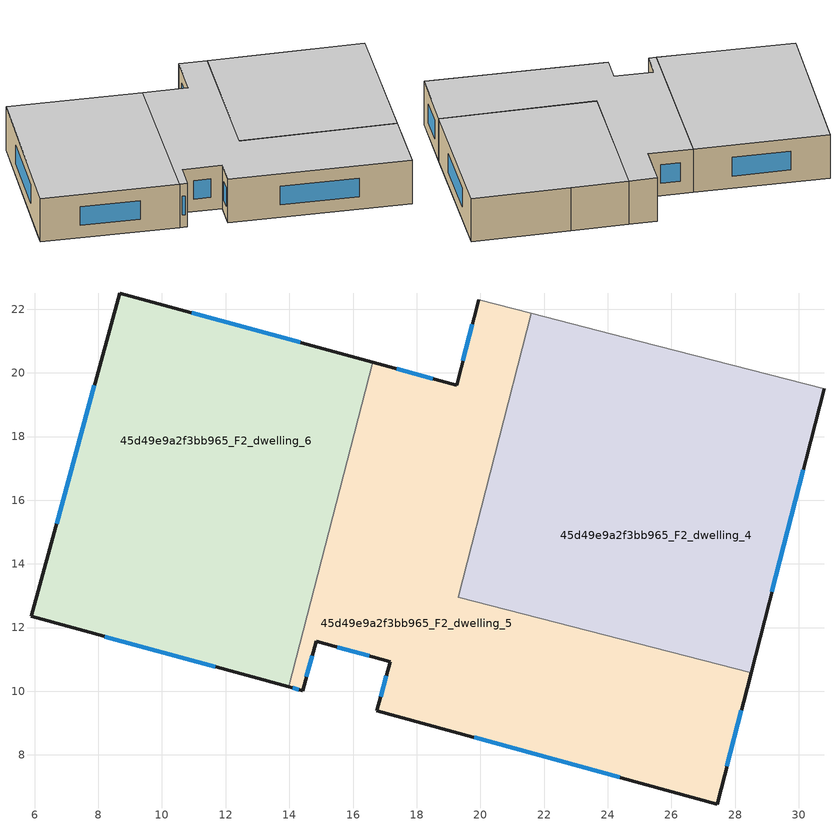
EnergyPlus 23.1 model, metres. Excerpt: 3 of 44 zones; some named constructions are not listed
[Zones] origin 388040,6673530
45d49e9a2f3bb965_F2_dwelling_4
 floor to 45d49e9a2f3bb965_F1_dwelling_6 (EU_floor_Construction): 30.72,19.2 28.5,10.58 22.07,12.24 20.96,16.83 z6
 floor to 45d49e9a2f3bb965_F1_dwelling_7 (EU_floor_Construction): 20.96,16.83 22.07,12.24 19.3,12.96 20.25,16.65 z6
 floor to 45d49e9a2f3bb965_F1_dwelling_5 (EU_floor_Construction): 20.57,17.9 20.84,16.8 20.25,16.66 z6
 floor to 45d49e9a2f3bb965_F1_dwelling_4 (EU_floor_Construction): 30.8,19.5 30.72,19.2 20.84,16.8 20.57,17.91 21.59,21.87 z6
 wall outside (EU_wall_Construction): 28.5,10.58 30.8,19.5 z6:9
 wall to 45d49e9a2f3bb965_F2_dwelling_5 (EU_wall_Construction): 21.59,21.87 19.3,12.96 28.5,10.58 z6:9
 wall to 45d49e9a2f3bb965_F2_dwelling_2 (EU_wall_Construction): 30.8,19.5 24.98,21 z6:9
 wall to 45d49e9a2f3bb965_F2_dwelling_3 (EU_wall_Construction): 24.98,20.99 21.59,21.87 z6:9
 window (EU_Window_Construction): 29.16,13.13 30.14,16.95 z6.86:8.14
 ceiling to 45d49e9a2f3bb965_F3_dwelling_4 (EU_floor_Construction): 28.5,10.58 30.8,19.5 21.59,21.87 19.3,12.96 z9
45d49e9a2f3bb965_F2_dwelling_5
 floor to 45d49e9a2f3bb965_F1_dwelling_7 (EU_floor_Construction): 20.25,16.65 19.3,12.96 22.07,12.24 23.19,7.62 16.75,9.38 17.17,10.93 14.84,11.56 14.42,10.02 13.98,10.14 15.36,15.47 z6
 floor to 45d49e9a2f3bb965_F1_dwelling_5 (EU_floor_Construction): 20.22,19.35 20.57,17.9 20.25,16.66 15.36,15.47 16.61,20.33 z6
 floor to 45d49e9a2f3bb965_F1_dwelling_6 (EU_floor_Construction): 28.5,10.58 27.44,6.46 23.19,7.62 22.07,12.24 z6
 floor to 45d49e9a2f3bb965_F1_dwelling_4 (EU_floor_Construction): 21.59,21.87 20.57,17.91 20.22,19.35 19.25,19.61 19.94,22.29 z6
 wall outside (EU_wall_Construction): 13.98,10.14 14.42,10.02 14.84,11.56 17.17,10.93 16.75,9.38 27.44,6.46 28.5,10.58 / 19.94,22.29 19.25,19.61 16.61,20.33 z6:9
 wall to 45d49e9a2f3bb965_F2_dwelling_6 (EU_wall_Construction): 16.61,20.33 13.98,10.14 z6:9
 wall to 45d49e9a2f3bb965_F2_dwelling_3 (EU_wall_Construction): 21.59,21.87 19.94,22.29 z6:9
 window (EU_Window_Construction): 27.74,7.64 28.2,9.41 / 19.8,8.55 24.38,7.3 / 17.05,10.49 16.87,9.83 / 15.5,11.38 16.5,11.11 / 14.54,10.46 14.72,11.12 / 14.11,10.11 14.29,10.05 / 18.5,19.82 17.37,20.13 / 19.75,21.53 19.45,20.38 z6.86:8.14
 ceiling to 45d49e9a2f3bb965_F3_dwelling_5 (EU_floor_Construction): 27.44,6.46 28.5,10.58 19.3,12.96 21.59,21.87 19.94,22.29 19.25,19.61 16.61,20.33 13.98,10.14 14.42,10.02 14.84,11.56 17.17,10.93 16.75,9.38 z9
45d49e9a2f3bb965_F2_dwelling_6
 floor to 45d49e9a2f3bb965_F1_dwelling_5 (EU_floor_Construction): 16.61,20.33 15.36,15.47 6.14,13.23 8.67,22.51 z6
 floor to 45d49e9a2f3bb965_F1_dwelling_7 (EU_floor_Construction): 15.36,15.47 13.98,10.14 5.9,12.35 6.14,13.23 z6
 wall outside (EU_wall_Construction): 16.61,20.33 8.67,22.51 5.9,12.35 13.98,10.14 z6:9
 window (EU_Window_Construction): 8.21,11.72 11.67,10.77 / 7.88,19.6 6.69,15.25 / 14.34,20.96 10.94,21.89 z6.86:8.14
 ceiling to 45d49e9a2f3bb965_F3_dwelling_6 (EU_floor_Construction): 13.98,10.14 16.61,20.33 8.67,22.51 5.9,12.35 z9
[SCHEDULE:FILE] Column Number=1; Rows to Skip at Top=0; Number of Hours of Data=8760; Column Separator=Comma; Interpolate to Timestep=No; Minutes per Item=60; Adjust Schedule for Daylight Savings=Yes
Name | File
EU_Step8_GainSchedule_45d49e9a2f3bb965_F2_dwelling_2_f000 | ../../schedules/45d49e9a2f3bb965/45d49e9a2f3bb965_F2_dwelling_2_f000_gain.csv
EU_Step8_GainSchedule_45d49e9a2f3bb965_F2_dwelling_3_f000 | ../../schedules/45d49e9a2f3bb965/45d49e9a2f3bb965_F2_dwelling_3_f000_gain.csv
EU_Step8_GainSchedule_45d49e9a2f3bb965_F2_dwelling_4_f000 | ../../schedules/45d49e9a2f3bb965/45d49e9a2f3bb965_F2_dwelling_4_f000_gain.csv
EU_Step8_GainSchedule_45d49e9a2f3bb965_F2_dwelling_5_f000 | ../../schedules/45d49e9a2f3bb965/45d49e9a2f3bb965_F2_dwelling_5_f000_gain.csv
EU_Step8_GainSchedule_45d49e9a2f3bb965_F2_dwelling_6_f000 | ../../schedules/45d49e9a2f3bb965/45d49e9a2f3bb965_F2_dwelling_6_f000_gain.csv
EU_Step8_GainSchedule_45d49e9a2f3bb965_F3_dwelling_0_f000 | ../../schedules/45d49e9a2f3bb965/45d49e9a2f3bb965_F3_dwelling_0_f000_gain.csv
EU_Step8_GainSchedule_45d49e9a2f3bb965_F3_dwelling_1_f000 | ../../schedules/45d49e9a2f3bb965/45d49e9a2f3bb965_F3_dwelling_1_f000_gain.csv
EU_Step8_GainSchedule_45d49e9a2f3bb965_F3_dwelling_2_f000 | ../../schedules/45d49e9a2f3bb965/45d49e9a2f3bb965_F3_dwelling_2_f000_gain.csv
EU_Step8_GainSchedule_45d49e9a2f3bb965_F3_dwelling_3_f000 | ../../schedules/45d49e9a2f3bb965/45d49e9a2f3bb965_F3_dwelling_3_f000_gain.csv
EU_Step8_GainSchedule_45d49e9a2f3bb965_F3_dwelling_4_f000 | ../../schedules/45d49e9a2f3bb965/45d49e9a2f3bb965_F3_dwelling_4_f000_gain.csv
EU_Step8_GainSchedule_45d49e9a2f3bb965_F3_dwelling_5_f000 | ../../schedules/45d49e9a2f3bb965/45d49e9a2f3bb965_F3_dwelling_5_f000_gain.csv
EU_Step8_GainSchedule_45d49e9a2f3bb965_F3_dwelling_6_f000 | ../../schedules/45d49e9a2f3bb965/45d49e9a2f3bb965_F3_dwelling_6_f000_gain.csv
